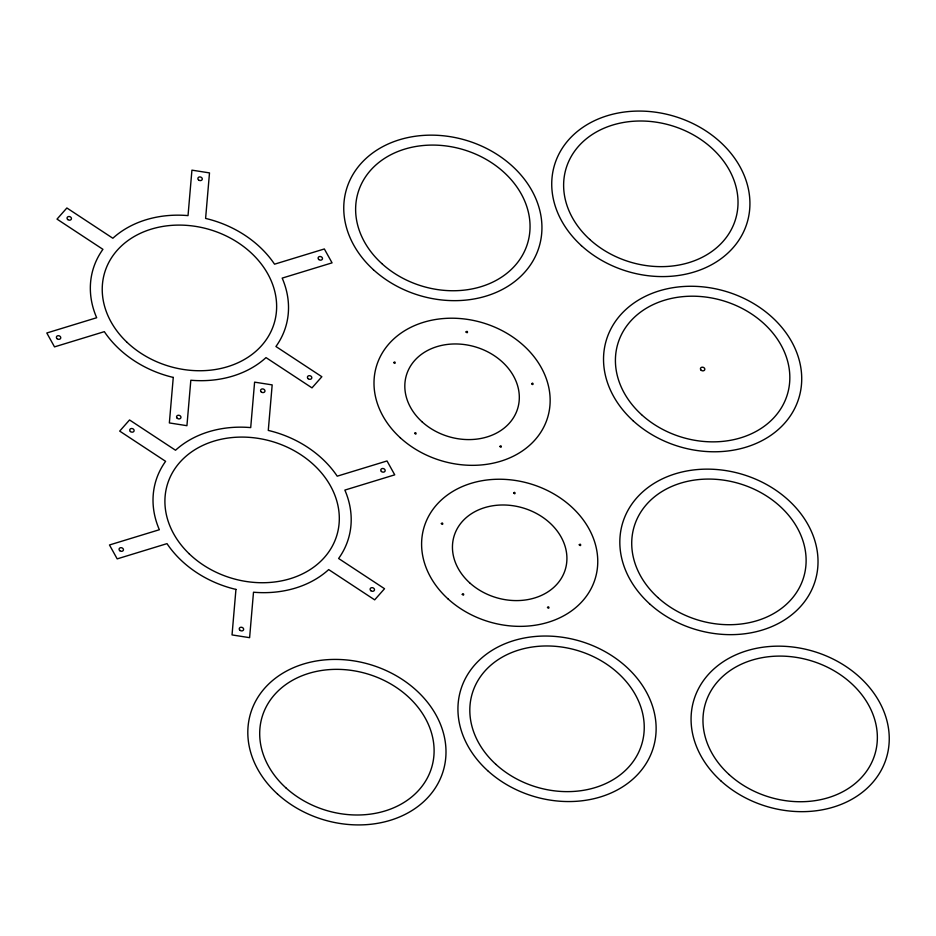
<?xml version="1.0" encoding="UTF-8"?>
<svg xmlns="http://www.w3.org/2000/svg" width="936" height="936" viewBox="0 0 936 936"><rect width="100%" height="100%" fill="white"/><g stroke="black" fill="none" stroke-linecap="round" stroke-linejoin="round"><path stroke-width="1.4" d="M393.728 362.618C395.87 365.18 395.53 360.325 393.74 362.524M414.648 433.368C416.848 435.954 416.298 431.04 414.66 433.263M441.336 523.645C443.605 526.184 442.939 521.317 441.347 523.54M462.255 594.395C464.443 596.969 463.952 592.09 462.267 594.29M466.034 331.999C468.257 334.55 467.801 329.636 466.046 331.952M499.882 446.472C501.93 449.151 501.673 444.027 499.882 446.472M513.642 493.026C515.911 495.612 515.21 490.628 513.653 492.968M531.648 383.818C533.848 386.392 533.298 381.455 531.66 383.713M547.49 607.499C549.888 610.038 548.952 604.995 547.49 607.499M579.255 544.846C581.537 547.373 580.846 542.541 579.267 544.74M173.265 377.419L169.357 422.932L186.931 425.693L190.827 380.238A100.526 81.011 16.5 0 0 266.011 357.599L311.992 387.867L321.855 376.728L275.933 346.507A100.526 81.011 16.5 0 0 282.181 278.109L332.069 262.852L324.347 248.964L274.541 264.186A100.526 81.011 16.5 0 0 205.604 218.427L209.5 172.903L191.927 170.153L188.031 215.608A100.526 81.011 16.5 0 0 112.846 238.247L66.877 207.979L57.014 219.118L102.925 249.339A100.526 81.011 16.5 0 0 96.677 317.737L46.8 332.994L54.51 346.882L104.329 331.66A100.526 81.011 16.5 0 0 173.265 377.419M235.942 589.411L232.034 634.924L249.608 637.673L253.504 592.219A100.526 81.011 16.5 0 0 328.688 569.591L374.669 599.859L384.532 588.721L338.61 558.488A100.526 81.011 16.5 0 0 344.857 490.09L394.735 474.844L387.024 460.957L337.217 476.178A100.526 81.011 16.5 0 0 268.281 430.42L272.177 384.895L254.604 382.145L250.708 427.6A100.526 81.011 16.5 0 0 175.523 450.239L129.542 419.96L119.691 431.098L165.602 461.331A100.526 81.011 16.5 0 0 159.354 529.729L109.477 544.974L117.187 558.874L166.994 543.64A100.526 81.011 16.5 0 0 235.942 589.411M729.085 774.528A88.464 71.288 16.5 0 0 874.598 755.27A88.464 71.288 16.5 0 0 766.806 656.943A88.464 71.288 16.5 0 0 729.085 774.528M720.755 780.753A100.526 81.011 16.5 0 0 886.111 758.862A100.526 81.011 16.5 0 0 763.624 647.127A100.526 81.011 16.5 0 0 720.755 780.753M657.844 597.507A88.464 71.288 16.5 0 0 803.357 578.249A88.464 71.288 16.5 0 0 695.565 479.922A88.464 71.288 16.5 0 0 657.844 597.507M649.514 603.732A100.526 81.011 16.5 0 0 814.882 581.841A100.526 81.011 16.5 0 0 692.383 470.106A100.526 81.011 16.5 0 0 649.514 603.732M589.75 239.44A88.464 71.288 16.5 0 0 735.263 220.182A88.464 71.288 16.5 0 0 627.471 121.855A88.464 71.288 16.5 0 0 589.75 239.44M581.42 245.665A100.526 81.011 16.5 0 0 746.788 223.774A100.526 81.011 16.5 0 0 624.289 112.039A100.526 81.011 16.5 0 0 581.42 245.665M633.216 420.861A100.526 81.011 16.5 0 0 798.583 398.97A100.526 81.011 16.5 0 0 676.084 287.235A100.526 81.011 16.5 0 0 633.216 420.861M641.546 414.648A88.464 71.288 16.5 0 0 787.071 395.378A88.464 71.288 16.5 0 0 679.267 297.051A88.464 71.288 16.5 0 0 641.546 414.648M701.087 370.176A2.235 1.802 16.5 0 0 704.761 369.697A2.235 1.802 16.5 0 0 702.035 367.204A2.235 1.802 16.5 0 0 701.087 370.176M381.759 263.531A88.464 71.288 16.5 0 0 527.284 244.273A88.464 71.288 16.5 0 0 419.492 145.934A88.464 71.288 16.5 0 0 381.759 263.531M373.441 269.743A100.526 81.011 16.5 0 0 538.797 247.864A100.526 81.011 16.5 0 0 416.298 136.118A100.526 81.011 16.5 0 0 373.441 269.743M308.108 378.67A2.235 1.802 16.5 0 0 311.758 378.132A2.235 1.802 16.5 0 0 308.997 375.675A2.235 1.802 16.5 0 0 308.108 378.67M177.173 418.193A2.235 1.802 16.5 0 0 180.882 417.807A2.235 1.802 16.5 0 0 178.249 415.256A2.235 1.802 16.5 0 0 177.173 418.193M57.026 338.656A2.235 1.802 16.5 0 0 60.7 338.188A2.235 1.802 16.5 0 0 58.009 335.696A2.235 1.802 16.5 0 0 57.026 338.656M67.72 219.527A2.235 1.802 16.5 0 0 71.382 218.989A2.235 1.802 16.5 0 0 68.62 216.532A2.235 1.802 16.5 0 0 67.72 219.527M198.502 179.864A2.235 1.802 16.5 0 0 202.211 179.478A2.235 1.802 16.5 0 0 199.579 176.927A2.235 1.802 16.5 0 0 198.502 179.864M126.606 341.897A88.464 71.288 16.5 0 0 273.218 326.208A88.464 71.288 16.5 0 0 168.48 225.658A88.464 71.288 16.5 0 0 126.606 341.897M318.731 259.471A2.235 1.802 16.5 0 0 322.417 259.015A2.235 1.802 16.5 0 0 319.714 256.511A2.235 1.802 16.5 0 0 318.731 259.471M381.408 471.463A2.235 1.802 16.5 0 0 385.094 470.995A2.235 1.802 16.5 0 0 382.391 468.503A2.235 1.802 16.5 0 0 381.408 471.463M189.283 553.89A88.464 71.288 16.5 0 0 335.895 538.188A88.464 71.288 16.5 0 0 231.157 437.65A88.464 71.288 16.5 0 0 189.283 553.89M261.179 391.856A2.235 1.802 16.5 0 0 264.888 391.47A2.235 1.802 16.5 0 0 262.255 388.92A2.235 1.802 16.5 0 0 261.179 391.856M130.397 431.508A2.235 1.802 16.5 0 0 134.059 430.981A2.235 1.802 16.5 0 0 131.297 428.524A2.235 1.802 16.5 0 0 130.397 431.508M119.691 550.637A2.235 1.802 16.5 0 0 123.376 550.181A2.235 1.802 16.5 0 0 120.674 547.689A2.235 1.802 16.5 0 0 119.691 550.637M239.85 630.185A2.235 1.802 16.5 0 0 243.559 629.799A2.235 1.802 16.5 0 0 240.915 627.249A2.235 1.802 16.5 0 0 239.85 630.185M370.785 590.651A2.235 1.802 16.5 0 0 374.435 590.125A2.235 1.802 16.5 0 0 371.674 587.668A2.235 1.802 16.5 0 0 370.785 590.651M447.981 598.876A89.353 72.013 16.5 0 0 594.968 579.419A89.353 72.013 16.5 0 0 486.088 480.098A89.353 72.013 16.5 0 0 447.981 598.876M469.579 582.742A58.079 46.812 16.5 0 0 565.11 570.094A58.079 46.812 16.5 0 0 494.337 505.545A58.079 46.812 16.5 0 0 469.579 582.742M421.96 421.726A58.079 46.812 16.5 0 0 517.503 409.079A58.079 46.812 16.5 0 0 446.729 344.518A58.079 46.812 16.5 0 0 421.96 421.726M400.374 437.849A89.353 72.013 16.5 0 0 547.361 418.392A89.353 72.013 16.5 0 0 438.481 319.071A89.353 72.013 16.5 0 0 400.374 437.849M495.951 764.419A88.464 71.288 16.5 0 0 641.476 745.161A88.464 71.288 16.5 0 0 533.672 646.823A88.464 71.288 16.5 0 0 495.951 764.419M487.621 770.632A100.526 81.011 16.5 0 0 652.989 748.753A100.526 81.011 16.5 0 0 530.49 637.006A100.526 81.011 16.5 0 0 487.621 770.632M277.501 794.009A100.526 81.011 16.5 0 0 442.857 772.118A100.526 81.011 16.5 0 0 320.358 660.383A100.526 81.011 16.5 0 0 277.501 794.009M285.831 787.796A88.464 71.288 16.5 0 0 431.344 768.526A88.464 71.288 16.5 0 0 323.552 670.199A88.464 71.288 16.5 0 0 285.831 787.796"/></g></svg>
